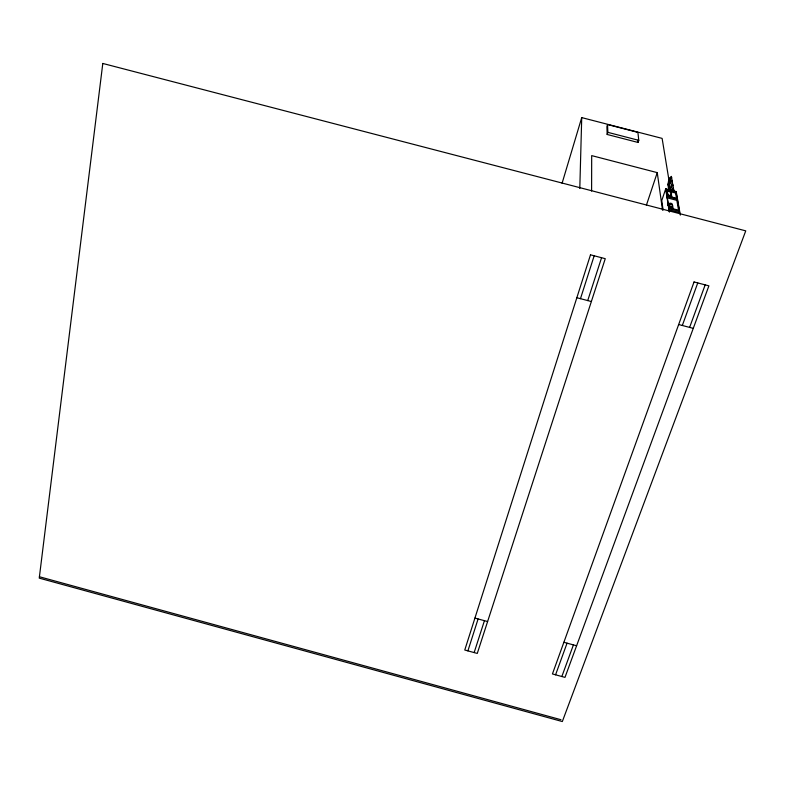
<?xml version="1.0" encoding="UTF-8"?>
<svg xmlns="http://www.w3.org/2000/svg" width="785" height="785" viewBox="0 0 785 785"><rect width="100%" height="100%" fill="white"/><g stroke="black" fill="none" stroke-linecap="round" stroke-linejoin="round"><path stroke-width="1.18" d="M591.605 191.049L591.684 155.616L657.251 172.631L662.53 210.037M579.801 188.488L581.724 117.603L662.118 138.386L669.212 181.669M669.006 190.726C667.731 186.016 667.299 179.951 671.352 176.429L671.695 177.969M669.448 190.794L671.41 185.388L672.686 184.239L673.03 185.81M562.08 183.278L581.724 117.603M607.551 124.54L606.903 126.63L607.178 134.47L638.087 142.468L638.774 140.348L637.911 132.39L607.551 124.54L607.835 132.341L607.178 134.47M467.899 650.873L478.094 618.953M580.468 298.673L594.176 255.792M474.15 652.57L484.433 620.68M587.73 300.586L601.565 257.725M646.408 205.179L657.251 172.631M680.33 215.11L676.209 191.599L665.709 188.871L661.755 200.577L663.109 210.115M666.033 189.263L668.889 207.701L679.231 210.4L675.993 191.854L666.033 189.263L665.641 190.441L675.591 193.031L676.552 198.536M669.899 196.466L671.577 193.826L668.781 190.47L666.475 193.787L668.565 196.338M668.575 203.698L668.732 203.217L672.333 204.159L672.882 209.006L669.252 208.064L668.575 203.698L671.273 204.404M669.026 208.447L668.614 209.654L678.907 212.343L679.329 211.126L669.026 208.447L669.546 211.793M669.252 208.064L668.732 203.217M675.591 193.031L675.924 191.53M678.623 210.488L676.856 200.342L677.269 199.155L667.162 196.525M555.574 674.806L567.055 643.16M682.322 325.481L697.757 282.924M561.844 676.523L573.423 644.897M689.613 327.404L705.175 284.876M671.106 191.53L673.363 188.243L673.716 189.823M671.577 193.826L669.664 196.005L666.867 192.61M669.88 204.09C667.642 205.729 672.441 209.752 672.382 206.249M607.835 132.341L638.774 140.348M667.054 195.828L677.151 198.448M666.75 197.712L676.856 200.342M669.419 207.574L673.039 208.525M576.847 297.721L591.36 301.538M678.672 324.519L693.263 328.365M474.925 618.089L487.613 621.543M563.865 642.297L576.612 645.761M39.417 576.749L560.981 719.727M670.596 204.051L671.381 204.483M667.927 183.994L668.27 185.535M668.898 189.47L669.32 184.603L670.753 181.443L672.009 180.305L672.362 181.855M679.329 211.126L679.722 213.373M671.352 176.429L674.06 192.325M670.105 177.557L672.421 191.442M670.969 191.825L671.862 197.32M668.683 180.697L670.292 190.588M672.343 205.729L672.882 209.006M665.709 188.871L669.262 211.901M667.613 203.315L667.957 205.562M637.842 140.181L638.087 142.468M102.796 63.457L39.25 578.133L562.325 721.543L745.75 230.859L102.796 63.457M672.657 205.984C668.045 210.154 669.742 197.84 672.657 205.984M590.497 254.821L464.769 650.019L477.27 653.424L605.255 258.687L590.497 254.821M694.048 281.952L552.434 673.952L564.984 677.376L708.894 285.848L694.048 281.952"/></g></svg>
